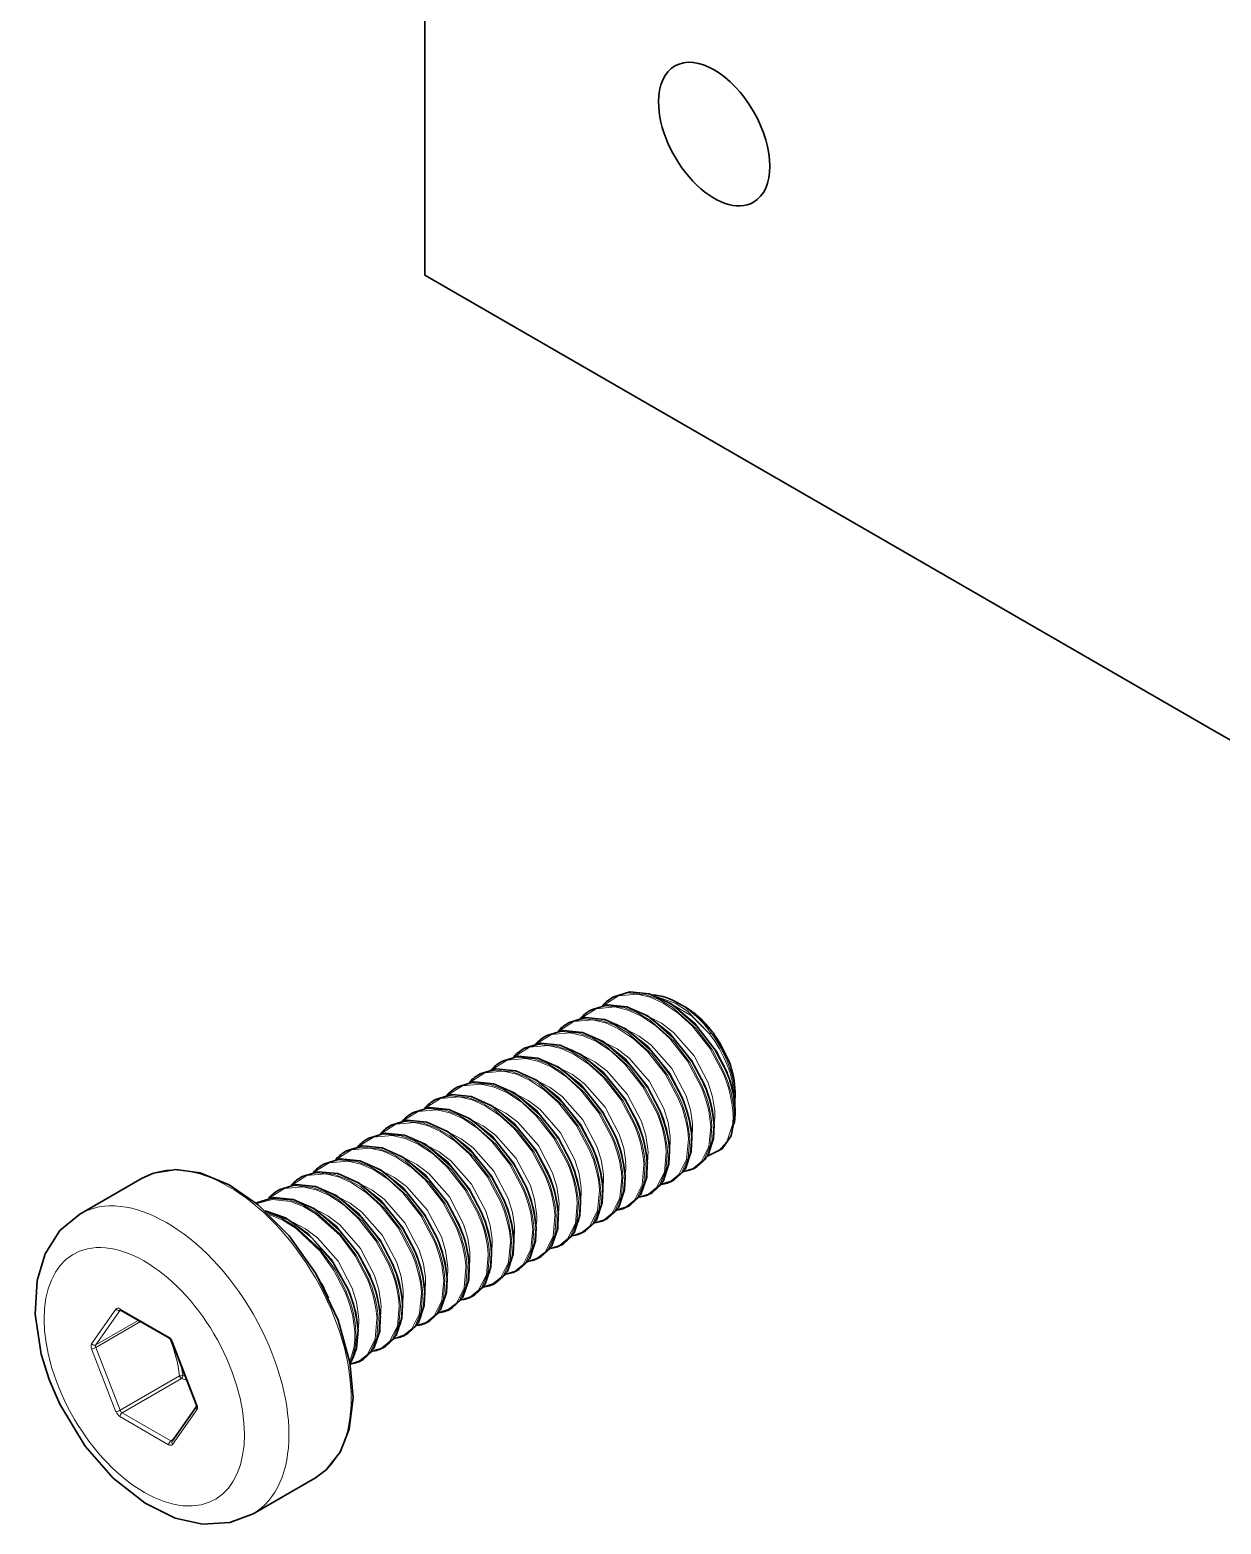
# Model space of a CAD drawing. Extents: x 155 to 1176, y 87 to 946.
# Drawn here: x 711.28 to 730.21, y 825.84 to 849.59 of the extents above; entities that cross this region are included whole.
import ezdxf

# ---------------------------------------------------------------- set-up
doc = ezdxf.new("R2010")
doc.units = 0

msp = doc.modelspace()

# ---------------------------------------------------------------- linework, layer by layer
at = {"color": 7, "lineweight": 35, "ltscale": 0.244949}
msp.add_line((717.561, 855.488), (717.561, 845.69), dxfattribs=at)
at = {"color": 7, "lineweight": 35, "ltscale": 0.265361}
msp.add_line((726.753, 840.383), (717.561, 845.69), dxfattribs=at)
at = {"color": 7, "lineweight": 35, "ltscale": 0.097812}
msp.add_line((730.141, 838.427), (726.753, 840.383), dxfattribs=at)
at = {"color": 7, "lineweight": 35, "ltscale": 0.265362}
msp.add_line((739.334, 833.119), (730.141, 838.427), dxfattribs=at)
at = {"color": 7, "lineweight": 35, "ltscale": 0.000803234}
for p, q in [((720.56, 834.218), (720.532, 834.202)), ((720.206, 834.014), (720.178, 833.998)), ((719.499, 833.606), (719.471, 833.59)), ((719.145, 833.402), (719.117, 833.386)), ((718.438, 832.994), (718.41, 832.978)), ((717.378, 832.381), (717.35, 832.365)), ((717.731, 832.585), (717.703, 832.569)), ((716.67, 831.973), (716.643, 831.957)), ((721.883, 831.518), (721.855, 831.502)), ((715.61, 831.361), (715.582, 831.345)), ((721.529, 831.314), (721.501, 831.298)), ((714.903, 830.952), (714.875, 830.936)), ((715.256, 831.157), (715.228, 831.141)), ((721.176, 831.11), (721.148, 831.094)), ((720.115, 830.498), (720.087, 830.482)), ((719.761, 830.294), (719.734, 830.277)), ((719.054, 829.885), (719.026, 829.869)), ((718.701, 829.681), (718.673, 829.665)), ((717.64, 829.069), (717.612, 829.053)), ((717.287, 828.865), (717.259, 828.849)), ((716.933, 828.661), (716.905, 828.644))]:
    msp.add_line(p, q, dxfattribs=at)
at = {"color": 7, "lineweight": 35, "ltscale": 0.003361}
msp.add_line((721.712, 834.049), (721.595, 834.116), dxfattribs=at)
at = {"color": 7, "lineweight": 35, "ltscale": 0.000803998}
for p, q in [((719.852, 833.81), (719.825, 833.794)), ((718.085, 832.79), (718.057, 832.773)), ((716.317, 831.769), (716.289, 831.753)), ((715.963, 831.565), (715.936, 831.549)), ((720.469, 830.702), (720.441, 830.686)), ((718.347, 829.477), (718.319, 829.461)), ((716.579, 828.456), (716.552, 828.44))]:
    msp.add_line(p, q, dxfattribs=at)
at = {"color": 7, "lineweight": 13, "ltscale": 0.000698288}
msp.add_line((722.083, 833.631), (722.107, 833.647), dxfattribs=at)
at = {"color": 7, "lineweight": 35, "ltscale": 0.000801913}
for p, q in [((718.792, 833.198), (718.764, 833.182)), ((717.024, 832.177), (716.996, 832.161)), ((720.822, 830.906), (720.794, 830.89)), ((717.994, 829.273), (717.966, 829.257))]:
    msp.add_line(p, q, dxfattribs=at)
at = {"color": 7, "lineweight": 35, "ltscale": 5.84832e-05}
msp.add_line((722.424, 832.84), (722.424, 832.838), dxfattribs=at)
at = {"color": 7, "lineweight": 35, "ltscale": 0.003687}
msp.add_line((722.424, 832.838), (722.457, 832.694), dxfattribs=at)
at = {"color": 7, "lineweight": 35, "ltscale": 0.001976}
msp.add_line((722.489, 832.703), (722.489, 832.624), dxfattribs=at)
at = {"color": 7, "lineweight": 35, "ltscale": 0.001472}
msp.add_line((722.489, 832.434), (722.489, 832.376), dxfattribs=at)
at = {"color": 7, "lineweight": 35, "ltscale": 0.028577}
msp.add_line((713.07, 831.338), (712.08, 830.766), dxfattribs=at)
at = {"color": 7, "lineweight": 35, "ltscale": 0.000802473}
msp.add_line((719.408, 830.089), (719.38, 830.073), dxfattribs=at)
at = {"color": 7, "lineweight": 13, "ltscale": 0.016861}
msp.add_line((712.652, 829.256), (712.265, 828.704), dxfattribs=at)
at = {"color": 7, "lineweight": 13, "ltscale": 0.01686}
for p, q in [((712.718, 829.239), (712.331, 828.687)), ((713.551, 827.105), (713.938, 827.656))]:
    msp.add_line(p, q, dxfattribs=at)
at = {"color": 7, "lineweight": 13, "ltscale": 0.01948}
msp.add_line((713.005, 829.076), (712.331, 828.687), dxfattribs=at)
at = {"color": 7, "lineweight": 13, "ltscale": 0.0205}
msp.add_line((713.041, 829.056), (712.331, 828.646), dxfattribs=at)
at = {"color": 7, "lineweight": 13, "ltscale": 0.022393}
msp.add_line((713.489, 828.814), (712.714, 829.262), dxfattribs=at)
at = {"color": 7, "lineweight": 35, "ltscale": 0.000190741}
msp.add_line((712.724, 829.239), (712.717, 829.242), dxfattribs=at)
at = {"color": 7, "lineweight": 35, "ltscale": 0.022391}
msp.add_line((713.5, 828.791), (712.724, 829.239), dxfattribs=at)
at = {"color": 7, "lineweight": 13, "ltscale": 0.026805}
msp.add_line((712.265, 828.623), (712.652, 827.623), dxfattribs=at)
at = {"color": 7, "lineweight": 13, "ltscale": 0.026806}
msp.add_line((712.331, 828.646), (712.718, 827.646), dxfattribs=at)
at = {"color": 7, "lineweight": 35, "ltscale": 0.026805}
msp.add_line((713.927, 827.74), (713.539, 828.74), dxfattribs=at)
at = {"color": 7, "lineweight": 13, "ltscale": 0.026804}
msp.add_line((713.938, 827.738), (713.551, 828.738), dxfattribs=at)
at = {"color": 7, "lineweight": 13, "ltscale": 0.004038}
msp.add_line((713.687, 828.359), (713.716, 828.2), dxfattribs=at)
at = {"color": 7, "lineweight": 13, "ltscale": 0.027278}
msp.add_line((713.663, 828.192), (712.718, 827.646), dxfattribs=at)
at = {"color": 7, "lineweight": 13, "ltscale": 0.027277}
msp.add_line((713.694, 828.154), (712.749, 827.608), dxfattribs=at)
at = {"color": 7, "lineweight": 13, "ltscale": 0.002203}
msp.add_line((713.694, 828.154), (713.778, 828.126), dxfattribs=at)
at = {"color": 7, "lineweight": 13, "ltscale": 0.001008}
msp.add_line((713.716, 828.2), (713.754, 828.187), dxfattribs=at)
at = {"color": 7, "lineweight": 35, "ltscale": 0.01686}
msp.add_line((713.545, 827.154), (713.933, 827.706), dxfattribs=at)
at = {"color": 7, "lineweight": 13, "ltscale": 0.022392}
for p, q in [((712.714, 827.547), (713.489, 827.099)), ((712.749, 827.608), (713.525, 827.16))]:
    msp.add_line(p, q, dxfattribs=at)
at = {"color": 7, "lineweight": 13, "ltscale": 0.001212}
msp.add_line((713.567, 827.185), (713.525, 827.16), dxfattribs=at)
at = {"color": 7, "lineweight": 35, "ltscale": 0.028578}
msp.add_line((715.82, 826.575), (714.83, 826.003), dxfattribs=at)
at = {"color": 7, "lineweight": 13}
for points in [[(720.532, 834.202), (720.785, 834.281), (721.072, 834.253), (721.283, 834.175), (721.49, 834.055), (721.871, 833.717), (722.123, 833.382), (722.317, 833.013)], [(720.56, 834.218), (720.813, 834.297), (721.1, 834.269), (721.31, 834.191), (721.518, 834.071), (721.899, 833.733), (722.151, 833.398), (722.345, 833.029)], [(720.041, 833.88), (720.281, 834.031), (720.578, 834.058), (720.784, 834.01), (720.992, 833.917), (721.23, 833.758), (721.452, 833.555), (721.732, 833.199), (721.945, 832.801)], [(720.178, 833.998), (720.431, 834.076), (720.719, 834.049), (720.929, 833.971), (721.136, 833.851), (721.518, 833.513), (721.77, 833.178), (721.963, 832.809)], [(720.206, 834.014), (720.459, 834.093), (720.746, 834.065), (720.957, 833.987), (721.164, 833.867), (721.545, 833.529), (721.798, 833.194), (721.991, 832.825)], [(720.394, 834.084), (720.635, 834.236), (720.932, 834.262), (721.138, 834.214), (721.345, 834.121), (721.584, 833.962), (721.805, 833.759), (722.086, 833.404), (722.299, 833.005)], [(722.083, 833.631), (721.735, 833.99), (721.538, 834.12), (721.252, 834.222)], [(722.083, 833.631), (721.798, 833.915), (721.472, 834.108)], [(719.687, 833.676), (719.927, 833.827), (720.225, 833.854), (720.431, 833.806), (720.638, 833.713), (720.877, 833.553), (721.098, 833.351), (721.379, 832.995), (721.592, 832.597)], [(719.825, 833.794), (720.078, 833.872), (720.365, 833.845), (720.576, 833.767), (720.783, 833.647), (721.164, 833.308), (721.416, 832.974), (721.61, 832.605)], [(719.852, 833.81), (720.106, 833.888), (720.393, 833.861), (720.603, 833.783), (720.811, 833.663), (721.192, 833.325), (721.444, 832.99), (721.638, 832.621)], [(722.165, 832.409), (722.133, 832.629), (722.064, 832.853), (721.838, 833.283), (721.511, 833.655), (721.32, 833.799), (721.119, 833.904)], [(719.334, 833.472), (719.574, 833.623), (719.871, 833.649), (720.077, 833.602), (720.285, 833.509), (720.523, 833.349), (720.745, 833.146), (721.025, 832.791), (721.238, 832.393)], [(719.471, 833.59), (719.724, 833.668), (720.011, 833.641), (720.222, 833.563), (720.429, 833.443), (720.81, 833.104), (721.063, 832.77), (721.256, 832.401)], [(719.499, 833.606), (719.752, 833.684), (720.039, 833.657), (720.25, 833.579), (720.457, 833.459), (720.838, 833.12), (721.09, 832.786), (721.284, 832.417)], [(721.811, 832.205), (721.779, 832.424), (721.711, 832.648), (721.484, 833.079), (721.157, 833.451), (720.967, 833.595), (720.765, 833.7)], [(718.98, 833.268), (719.22, 833.419), (719.518, 833.445), (719.724, 833.398), (719.931, 833.305), (720.17, 833.145), (720.391, 832.942), (720.672, 832.587), (720.885, 832.189)], [(719.117, 833.386), (719.371, 833.464), (719.658, 833.437), (719.868, 833.359), (720.076, 833.239), (720.457, 832.9), (720.709, 832.566), (720.903, 832.197)], [(719.145, 833.402), (719.398, 833.48), (719.686, 833.453), (719.896, 833.375), (720.104, 833.255), (720.485, 832.916), (720.737, 832.582), (720.931, 832.213)], [(721.458, 832.001), (721.426, 832.22), (721.357, 832.444), (721.131, 832.875), (720.804, 833.247), (720.613, 833.391), (720.412, 833.496)], [(718.627, 833.064), (718.867, 833.215), (719.164, 833.241), (719.37, 833.193), (719.578, 833.101), (719.816, 832.941), (720.038, 832.738), (720.318, 832.383), (720.531, 831.984)], [(718.764, 833.182), (719.017, 833.26), (719.304, 833.233), (719.515, 833.155), (719.722, 833.035), (720.103, 832.696), (720.356, 832.362), (720.549, 831.993)], [(718.792, 833.198), (719.045, 833.276), (719.332, 833.249), (719.543, 833.171), (719.75, 833.051), (720.131, 832.712), (720.383, 832.378), (720.577, 832.009)], [(720.751, 831.593), (720.719, 831.812), (720.65, 832.036), (720.424, 832.466), (720.097, 832.838), (719.906, 832.983), (719.705, 833.088)], [(721.104, 831.797), (721.072, 832.016), (721.004, 832.24), (720.777, 832.671), (720.45, 833.043), (720.26, 833.187), (720.058, 833.292)], [(718.057, 832.773), (718.31, 832.852), (718.597, 832.824), (718.808, 832.746), (719.015, 832.626), (719.396, 832.288), (719.648, 831.953), (719.842, 831.584)], [(718.085, 832.79), (718.338, 832.868), (718.625, 832.84), (718.836, 832.762), (719.043, 832.642), (719.424, 832.304), (719.676, 831.969), (719.87, 831.601)], [(718.273, 832.859), (718.513, 833.011), (718.81, 833.037), (719.016, 832.989), (719.224, 832.897), (719.463, 832.737), (719.684, 832.534), (719.965, 832.179), (720.178, 831.78)], [(718.41, 832.978), (718.664, 833.056), (718.951, 833.028), (719.161, 832.95), (719.369, 832.83), (719.75, 832.492), (720.002, 832.158), (720.196, 831.789)], [(718.438, 832.994), (718.691, 833.072), (718.979, 833.045), (719.189, 832.966), (719.396, 832.846), (719.778, 832.508), (720.03, 832.174), (720.224, 831.805)], [(720.397, 831.389), (720.365, 831.608), (720.297, 831.832), (720.07, 832.262), (719.743, 832.634), (719.553, 832.779), (719.351, 832.884)], [(717.566, 832.451), (717.806, 832.603), (718.103, 832.629), (718.309, 832.581), (718.517, 832.488), (718.755, 832.329), (718.977, 832.126), (719.258, 831.771), (719.47, 831.372)], [(717.703, 832.569), (717.956, 832.648), (718.244, 832.62), (718.454, 832.542), (718.661, 832.422), (719.043, 832.084), (719.295, 831.749), (719.489, 831.38)], [(717.731, 832.585), (717.984, 832.664), (718.271, 832.636), (718.482, 832.558), (718.689, 832.438), (719.071, 832.1), (719.323, 831.765), (719.516, 831.396)], [(717.919, 832.655), (718.16, 832.807), (718.457, 832.833), (718.663, 832.785), (718.871, 832.692), (719.109, 832.533), (719.33, 832.33), (719.611, 831.975), (719.824, 831.576)], [(720.044, 831.185), (720.011, 831.404), (719.943, 831.628), (719.717, 832.058), (719.39, 832.43), (719.199, 832.574), (718.998, 832.68)], [(717.212, 832.247), (717.453, 832.398), (717.75, 832.425), (717.956, 832.377), (718.163, 832.284), (718.402, 832.125), (718.623, 831.922), (718.904, 831.566), (719.117, 831.168)], [(717.35, 832.365), (717.603, 832.443), (717.89, 832.416), (718.101, 832.338), (718.308, 832.218), (718.689, 831.88), (718.941, 831.545), (719.135, 831.176)], [(717.378, 832.381), (717.631, 832.46), (717.918, 832.432), (718.128, 832.354), (718.336, 832.234), (718.717, 831.896), (718.969, 831.561), (719.163, 831.192)], [(719.69, 830.981), (719.658, 831.2), (719.589, 831.424), (719.363, 831.854), (719.036, 832.226), (718.845, 832.37), (718.644, 832.475)], [(716.859, 832.043), (717.099, 832.194), (717.396, 832.221), (717.602, 832.173), (717.81, 832.08), (718.048, 831.92), (718.27, 831.718), (718.55, 831.362), (718.763, 830.964)], [(716.996, 832.161), (717.249, 832.239), (717.536, 832.212), (717.747, 832.134), (717.954, 832.014), (718.336, 831.675), (718.588, 831.341), (718.781, 830.972)], [(717.024, 832.177), (717.277, 832.255), (717.564, 832.228), (717.775, 832.15), (717.982, 832.03), (718.363, 831.692), (718.616, 831.357), (718.809, 830.988)], [(719.336, 830.776), (719.304, 830.996), (719.236, 831.22), (719.009, 831.65), (718.683, 832.022), (718.492, 832.166), (718.29, 832.271)], [(722.102, 832.16), (722.073, 831.841), (721.95, 831.597), (721.827, 831.498), (721.676, 831.449)], [(722.121, 832.164), (722.098, 831.866), (721.995, 831.629), (721.855, 831.502)], [(722.149, 832.179), (722.125, 831.882), (722.022, 831.645), (721.883, 831.518)], [(722.054, 831.691), (722.226, 831.768), (722.357, 831.913), (722.453, 832.201)], [(716.505, 831.839), (716.745, 831.99), (717.043, 832.016), (717.249, 831.969), (717.456, 831.876), (717.695, 831.716), (717.916, 831.513), (718.197, 831.158), (718.41, 830.76)], [(716.643, 831.957), (716.896, 832.035), (717.183, 832.008), (717.393, 831.93), (717.601, 831.81), (717.982, 831.471), (718.234, 831.137), (718.428, 830.768)], [(716.67, 831.973), (716.924, 832.051), (717.211, 832.024), (717.421, 831.946), (717.629, 831.826), (718.01, 831.487), (718.262, 831.153), (718.456, 830.784)], [(718.983, 830.572), (718.951, 830.792), (718.882, 831.015), (718.656, 831.446), (718.329, 831.818), (718.138, 831.962), (717.937, 832.067)], [(721.749, 831.956), (721.719, 831.637), (721.596, 831.393), (721.474, 831.294), (721.322, 831.245)], [(721.768, 831.96), (721.744, 831.662), (721.641, 831.425), (721.501, 831.298)], [(721.796, 831.975), (721.772, 831.677), (721.669, 831.441), (721.529, 831.314)], [(716.152, 831.635), (716.392, 831.786), (716.689, 831.812), (716.895, 831.765), (717.103, 831.672), (717.341, 831.512), (717.563, 831.309), (717.843, 830.954), (718.056, 830.556)], [(716.289, 831.753), (716.542, 831.831), (716.829, 831.804), (717.04, 831.726), (717.247, 831.606), (717.628, 831.267), (717.881, 830.933), (718.074, 830.564)], [(716.317, 831.769), (716.57, 831.847), (716.857, 831.82), (717.068, 831.742), (717.275, 831.622), (717.656, 831.283), (717.909, 830.949), (718.102, 830.58)], [(718.276, 830.164), (718.244, 830.383), (718.175, 830.607), (717.949, 831.038), (717.622, 831.41), (717.431, 831.554), (717.23, 831.659)], [(718.629, 830.368), (718.597, 830.587), (718.529, 830.811), (718.302, 831.242), (717.975, 831.614), (717.785, 831.758), (717.583, 831.863)], [(721.395, 831.752), (721.366, 831.433), (721.243, 831.189), (721.12, 831.09), (720.969, 831.041)], [(721.414, 831.756), (721.391, 831.458), (721.287, 831.221), (721.148, 831.094)], [(721.442, 831.77), (721.418, 831.473), (721.315, 831.237), (721.176, 831.11)], [(715.582, 831.345), (715.835, 831.423), (716.122, 831.396), (716.333, 831.317), (716.54, 831.197), (716.921, 830.859), (717.174, 830.525), (717.367, 830.156)], [(715.61, 831.361), (715.863, 831.439), (716.15, 831.412), (716.361, 831.333), (716.568, 831.214), (716.949, 830.875), (717.201, 830.541), (717.395, 830.172)], [(715.798, 831.431), (716.038, 831.582), (716.336, 831.608), (716.542, 831.56), (716.749, 831.468), (716.988, 831.308), (717.209, 831.105), (717.49, 830.75), (717.703, 830.352)], [(715.936, 831.549), (716.189, 831.627), (716.476, 831.6), (716.686, 831.521), (716.894, 831.402), (717.275, 831.063), (717.527, 830.729), (717.721, 830.36)], [(715.963, 831.565), (716.216, 831.643), (716.504, 831.616), (716.714, 831.538), (716.922, 831.418), (717.303, 831.079), (717.555, 830.745), (717.749, 830.376)], [(717.922, 829.96), (717.89, 830.179), (717.822, 830.403), (717.595, 830.833), (717.268, 831.205), (717.078, 831.35), (716.876, 831.455)], [(721.041, 831.548), (721.012, 831.229), (720.889, 830.985), (720.766, 830.885), (720.615, 830.837)], [(721.061, 831.552), (721.037, 831.254), (720.934, 831.017), (720.794, 830.89)], [(721.089, 831.566), (721.065, 831.269), (720.961, 831.033), (720.822, 830.906)], [(715.091, 831.022), (715.331, 831.174), (715.628, 831.2), (715.835, 831.152), (716.042, 831.059), (716.281, 830.9), (716.502, 830.697), (716.783, 830.342), (716.996, 829.943)], [(715.228, 831.141), (715.482, 831.219), (715.769, 831.191), (715.979, 831.113), (716.187, 830.993), (716.568, 830.655), (716.82, 830.32), (717.014, 829.952)], [(715.256, 831.157), (715.509, 831.235), (715.797, 831.207), (716.007, 831.129), (716.214, 831.009), (716.596, 830.671), (716.848, 830.337), (717.042, 829.968)], [(715.445, 831.227), (715.685, 831.378), (715.982, 831.404), (716.188, 831.356), (716.396, 831.264), (716.634, 831.104), (716.856, 830.901), (717.136, 830.546), (717.349, 830.147)], [(717.569, 829.756), (717.536, 829.975), (717.468, 830.199), (717.242, 830.629), (716.915, 831.001), (716.724, 831.146), (716.523, 831.251)], [(720.688, 831.344), (720.659, 831.025), (720.536, 830.781), (720.413, 830.681), (720.262, 830.633)], [(720.707, 831.348), (720.684, 831.05), (720.58, 830.813), (720.441, 830.686)], [(720.735, 831.362), (720.711, 831.065), (720.608, 830.829), (720.469, 830.702)], [(714.88, 830.939), (715.134, 831.015), (715.42, 830.986), (715.63, 830.907), (715.837, 830.787), (716.216, 830.449), (716.467, 830.115), (716.66, 829.747)], [(714.889, 830.932), (715.141, 831), (715.424, 830.966), (715.631, 830.885), (715.834, 830.765), (716.207, 830.43), (716.453, 830.101), (716.642, 829.739)], [(714.903, 830.952), (715.156, 831.031), (715.443, 831.003), (715.654, 830.925), (715.861, 830.805), (716.242, 830.467), (716.494, 830.132), (716.688, 829.763)], [(717.215, 829.552), (717.183, 829.771), (717.115, 829.995), (716.888, 830.425), (716.561, 830.797), (716.371, 830.941), (716.169, 831.047)], [(720.028, 830.954), (720.004, 830.657), (719.901, 830.42), (719.761, 830.294)], [(720.334, 831.14), (720.305, 830.821), (720.182, 830.576), (720.059, 830.477), (719.908, 830.428)], [(720.354, 831.143), (720.33, 830.846), (720.227, 830.609), (720.087, 830.482)], [(720.382, 831.158), (720.358, 830.861), (720.254, 830.625), (720.115, 830.498)], [(715.027, 830.813), (715.407, 830.664), (715.766, 830.389), (716.091, 830.003), (716.334, 829.559)], [(715.059, 830.784), (715.281, 830.701), (715.5, 830.571), (715.897, 830.205), (716.128, 829.889), (716.307, 829.543)], [(715.088, 830.757), (715.303, 830.668), (715.514, 830.537), (715.896, 830.176), (716.116, 829.869), (716.288, 829.535)], [(716.862, 829.348), (716.829, 829.567), (716.761, 829.791), (716.535, 830.221), (716.208, 830.593), (716.017, 830.737), (715.816, 830.842)], [(719.627, 830.731), (719.598, 830.413), (719.475, 830.168), (719.352, 830.069), (719.201, 830.02)], [(719.646, 830.735), (719.623, 830.438), (719.52, 830.201), (719.38, 830.073)], [(719.674, 830.75), (719.651, 830.453), (719.547, 830.216), (719.408, 830.089)], [(719.981, 830.936), (719.952, 830.617), (719.829, 830.372), (719.706, 830.273), (719.554, 830.224)], [(720, 830.939), (719.977, 830.642), (719.873, 830.405), (719.734, 830.277)], [(716.508, 829.143), (716.476, 829.363), (716.407, 829.587), (716.181, 830.017), (715.854, 830.389), (715.663, 830.533), (715.462, 830.638)], [(719.274, 830.527), (719.244, 830.208), (719.122, 829.964), (718.999, 829.865), (718.847, 829.816)], [(719.293, 830.531), (719.269, 830.233), (719.166, 829.996), (719.026, 829.869)], [(719.321, 830.546), (719.297, 830.249), (719.194, 830.012), (719.054, 829.885)], [(718.92, 830.323), (718.891, 830.004), (718.768, 829.76), (718.645, 829.661), (718.494, 829.612)], [(718.939, 830.327), (718.916, 830.029), (718.812, 829.792), (718.673, 829.665)], [(718.967, 830.342), (718.944, 830.044), (718.84, 829.808), (718.701, 829.681)], [(718.567, 830.119), (718.537, 829.8), (718.414, 829.556), (718.292, 829.457), (718.14, 829.408)], [(718.586, 830.123), (718.562, 829.825), (718.459, 829.588), (718.319, 829.461)], [(718.614, 830.137), (718.59, 829.84), (718.487, 829.604), (718.347, 829.477)], [(718.213, 829.915), (718.184, 829.596), (718.061, 829.352), (717.938, 829.253), (717.787, 829.204)], [(718.232, 829.919), (718.209, 829.621), (718.105, 829.384), (717.966, 829.257)], [(718.26, 829.933), (718.236, 829.636), (718.133, 829.4), (717.994, 829.273)], [(717.553, 829.525), (717.529, 829.228), (717.426, 828.992), (717.287, 828.865)], [(717.859, 829.711), (717.83, 829.392), (717.707, 829.148), (717.584, 829.048), (717.433, 829)], [(717.879, 829.715), (717.855, 829.417), (717.752, 829.18), (717.612, 829.053)], [(717.907, 829.729), (717.883, 829.432), (717.779, 829.196), (717.64, 829.069)], [(717.152, 829.303), (717.123, 828.984), (717, 828.739), (716.877, 828.64), (716.726, 828.591)], [(717.172, 829.306), (717.148, 829.009), (717.045, 828.772), (716.905, 828.644)], [(717.2, 829.321), (717.176, 829.024), (717.072, 828.787), (716.933, 828.661)], [(717.506, 829.507), (717.477, 829.188), (717.354, 828.943), (717.231, 828.844), (717.08, 828.795)], [(717.525, 829.51), (717.502, 829.213), (717.398, 828.976), (717.259, 828.849)], [(716.799, 829.099), (716.77, 828.78), (716.647, 828.535), (716.524, 828.436), (716.373, 828.387)], [(716.818, 829.102), (716.795, 828.805), (716.691, 828.568), (716.552, 828.44)], [(716.846, 829.117), (716.822, 828.82), (716.719, 828.583), (716.579, 828.456)]]:
    msp.add_lwpolyline(points, dxfattribs=at)
at = {"color": 7, "lineweight": 35}
for points in [[(720.56, 834.218), (720.816, 834.298), (721.124, 834.267), (721.472, 834.109), (721.844, 833.803), (722.188, 833.355), (722.351, 833.037)], [(720.206, 834.014), (720.463, 834.094), (720.771, 834.062), (721.099, 833.916), (721.455, 833.635), (721.799, 833.208), (721.997, 832.832)], [(722.394, 833.191), (722.148, 833.644), (721.855, 833.951), (721.712, 834.049)], [(719.852, 833.81), (720.109, 833.89), (720.418, 833.858), (720.746, 833.712), (721.102, 833.431), (721.445, 833.004), (721.644, 832.628)], [(719.499, 833.606), (719.756, 833.686), (720.064, 833.654), (720.392, 833.508), (720.748, 833.227), (721.091, 832.8), (721.29, 832.424)], [(719.145, 833.402), (719.402, 833.482), (719.711, 833.45), (720.039, 833.304), (720.395, 833.023), (720.738, 832.596), (720.937, 832.22)], [(718.792, 833.198), (719.049, 833.278), (719.357, 833.246), (719.685, 833.1), (720.041, 832.818), (720.384, 832.392), (720.583, 832.016)], [(718.085, 832.79), (718.342, 832.869), (718.65, 832.837), (718.978, 832.692), (719.334, 832.41), (719.677, 831.984), (719.876, 831.608)], [(718.438, 832.994), (718.695, 833.073), (719.004, 833.042), (719.332, 832.896), (719.688, 832.614), (720.031, 832.188), (720.229, 831.812)], [(717.731, 832.585), (717.988, 832.665), (718.297, 832.633), (718.624, 832.487), (718.98, 832.206), (719.324, 831.78), (719.522, 831.404)], [(717.378, 832.381), (717.634, 832.461), (717.943, 832.429), (718.271, 832.283), (718.627, 832.002), (718.97, 831.576), (719.169, 831.199)], [(717.024, 832.177), (717.281, 832.257), (717.589, 832.225), (717.917, 832.079), (718.273, 831.798), (718.617, 831.371), (718.815, 830.995)], [(721.883, 831.518), (722.054, 831.691), (722.146, 831.967), (722.155, 832.187)], [(722.05, 831.684), (722.286, 831.801), (722.426, 832.011), (722.488, 832.337)], [(716.67, 831.973), (716.927, 832.053), (717.236, 832.021), (717.564, 831.875), (717.92, 831.594), (718.263, 831.167), (718.462, 830.791)], [(721.529, 831.314), (721.701, 831.487), (721.792, 831.763), (721.802, 831.983)], [(716.317, 831.769), (716.574, 831.849), (716.882, 831.817), (717.21, 831.671), (717.566, 831.39), (717.909, 830.963), (718.108, 830.587)], [(721.176, 831.11), (721.347, 831.283), (721.439, 831.559), (721.448, 831.779)], [(716.183, 829.079), (715.827, 829.822), (715.404, 830.42), (714.913, 830.913), (714.452, 831.231), (713.987, 831.422), (713.603, 831.475), (713.248, 831.418), (713.07, 831.338)], [(715.61, 831.361), (715.867, 831.44), (716.175, 831.409), (716.503, 831.263), (716.859, 830.981), (717.202, 830.555), (717.401, 830.179)], [(715.963, 831.565), (716.22, 831.645), (716.529, 831.613), (716.857, 831.467), (717.213, 831.185), (717.556, 830.759), (717.755, 830.383)], [(720.822, 830.906), (720.993, 831.079), (721.085, 831.355), (721.094, 831.575)], [(715.256, 831.157), (715.513, 831.236), (715.822, 831.204), (716.15, 831.059), (716.505, 830.777), (716.849, 830.351), (717.047, 829.975)], [(720.469, 830.702), (720.64, 830.875), (720.732, 831.15), (720.741, 831.371)], [(714.903, 830.952), (715.16, 831.032), (715.468, 831), (715.796, 830.854), (716.152, 830.573), (716.495, 830.147), (716.694, 829.771)], [(719.761, 830.294), (719.933, 830.466), (720.025, 830.742), (720.034, 830.963)], [(720.115, 830.498), (720.286, 830.671), (720.378, 830.946), (720.387, 831.167)], [(712.08, 830.766), (711.76, 830.503), (711.525, 830.133), (711.398, 829.709), (711.367, 829.175), (711.465, 828.537), (711.59, 828.136)], [(715.023, 830.817), (715.344, 830.705), (715.708, 830.453), (716.071, 830.047), (716.34, 829.566)], [(719.408, 830.089), (719.579, 830.262), (719.671, 830.538), (719.68, 830.759)], [(719.054, 829.885), (719.226, 830.058), (719.317, 830.334), (719.327, 830.554)], [(718.701, 829.681), (718.872, 829.854), (718.964, 830.13), (718.973, 830.35)], [(718.347, 829.477), (718.519, 829.65), (718.61, 829.926), (718.62, 830.146)], [(717.994, 829.273), (718.165, 829.446), (718.257, 829.722), (718.266, 829.942)], [(717.287, 828.865), (717.458, 829.038), (717.55, 829.313), (717.559, 829.534)], [(717.64, 829.069), (717.811, 829.242), (717.903, 829.517), (717.912, 829.738)], [(716.933, 828.661), (717.104, 828.833), (717.196, 829.109), (717.205, 829.33)], [(716.183, 829.079), (716.369, 828.406), (716.419, 827.847), (716.357, 827.346), (716.214, 826.983), (715.991, 826.7), (715.82, 826.575)], [(716.579, 828.456), (716.751, 828.629), (716.843, 828.905), (716.852, 829.126)], [(716.373, 828.387), (716.476, 828.631), (716.498, 828.921)], [(714.83, 826.003), (714.463, 825.862), (714.027, 825.837), (713.594, 825.934), (713.115, 826.169), (712.609, 826.568), (712.164, 827.077), (711.76, 827.742), (711.59, 828.136)]]:
    msp.add_lwpolyline(points, dxfattribs=at)
for centre, radius, start, end in [((720.837, 833.677), 0.608, 120.1242, 138.1502), ((721.104, 833.317), 0.937, 58.3778, 85.5549), ((720.13, 833.268), 0.608, 120.1242, 138.1502), ((720.483, 833.472), 0.608, 120.1242, 138.1502), ((719.776, 833.064), 0.608, 120.1242, 138.1502), ((719.423, 832.86), 0.608, 120.1242, 138.1502), ((719.069, 832.656), 0.608, 120.1242, 138.1502), ((721.067, 832.676), 1.422, 1.0836, 21.2134), ((718.715, 832.452), 0.608, 120.1242, 138.1502), ((720.255, 832.147), 2.277, 17.6931, 22.9973), ((718.362, 832.248), 0.608, 120.1242, 138.1502), ((719.888, 831.852), 1.919, 3.9265, 23.8541), ((720.242, 832.056), 1.919, 3.9265, 23.8541), ((721.039, 832.406), 1.45, 1.1112, 17.3503), ((721.481, 832.622), 1.007, 354.7533, 0.0994), ((717.655, 831.839), 0.608, 120.1242, 138.1502), ((718.008, 832.044), 0.608, 120.1242, 138.1502), ((719.534, 831.648), 1.919, 3.9265, 23.8541), ((717.301, 831.635), 0.608, 120.1242, 138.1502), ((719.181, 831.444), 1.919, 3.9265, 23.8541), ((722.46, 832.226), 0.026, 254.5699, 298.5427), ((721.937, 832.333), 0.551, 346.3355, 0.9516), ((716.948, 831.431), 0.608, 120.1242, 138.1502), ((718.827, 831.24), 1.919, 3.9265, 23.8541), ((716.594, 831.227), 0.608, 120.1242, 138.1502), ((718.474, 831.036), 1.919, 3.9265, 23.8541), ((716.241, 831.023), 0.608, 120.1242, 138.1502), ((718.12, 830.831), 1.919, 3.9265, 23.8541), ((721.625, 831.906), 0.464, 275.8032, 299.695), ((715.887, 830.819), 0.608, 120.1242, 138.1502), ((717.413, 830.423), 1.919, 3.9265, 23.8541), ((717.767, 830.627), 1.919, 3.9265, 23.8541), ((721.271, 831.701), 0.464, 275.8032, 299.695), ((715.534, 830.615), 0.608, 120.1242, 138.1502), ((717.06, 830.219), 1.919, 3.9265, 23.8541), ((720.918, 831.497), 0.464, 275.8032, 299.695), ((716.706, 830.015), 1.919, 3.9265, 23.8541), ((720.564, 831.293), 0.464, 275.8032, 299.695), ((716.352, 829.811), 1.919, 3.9265, 23.8541), ((719.857, 830.885), 0.464, 275.8032, 299.695), ((720.211, 831.089), 0.464, 275.8032, 299.695), ((715.999, 829.607), 1.919, 3.9265, 23.8541), ((719.504, 830.681), 0.464, 275.8032, 299.695), ((715.645, 829.402), 1.919, 3.9265, 23.8541), ((719.15, 830.477), 0.464, 275.8032, 299.695), ((714.938, 828.994), 1.919, 3.9265, 23.8541), ((715.292, 829.198), 1.919, 3.9265, 23.8541), ((718.797, 830.273), 0.464, 275.8032, 299.695), ((714.585, 828.79), 1.919, 3.9265, 23.8541), ((718.443, 830.068), 0.464, 275.8032, 299.695), ((718.089, 829.864), 0.464, 275.8032, 299.695), ((717.382, 829.456), 0.464, 275.8032, 299.695), ((717.736, 829.66), 0.464, 275.8032, 299.695), ((717.029, 829.252), 0.464, 275.8032, 299.695), ((713.439, 828.704), 0.106, 19.8785, 55.2989), ((716.675, 829.048), 0.464, 275.8032, 299.695), ((716.322, 828.843), 0.463, 276.3753, 299.7164), ((713.869, 827.713), 0.0644, 352.3851, 24.9944)]:
    msp.add_arc(centre, radius, start, end, dxfattribs=at)
at = {"color": 7, "lineweight": 13}
for centre, radius, start, end in [((720.683, 832.614), 1.758, 35.9575, 58.7206), ((720.434, 832.37), 2.076, 21.5612, 37.4), ((720.45, 832.403), 2.072, 21.0082, 36.9065), ((720.967, 832.56), 1.51, 1.9976, 22.301), ((720.991, 832.59), 1.499, 1.2938, 21.7426), ((720.548, 832.233), 1.913, 3.9557, 23.8139), ((720.554, 832.235), 1.927, 3.9658, 23.8167), ((720.333, 832.172), 2.187, 13.8089, 23.0857), ((719.846, 831.827), 1.927, 3.9658, 23.8167), ((719.876, 831.843), 1.925, 3.9116, 23.8226), ((720.195, 832.028), 1.913, 3.9557, 23.8139), ((720.2, 832.031), 1.927, 3.9604, 23.8135), ((720.229, 832.047), 1.925, 3.9116, 23.8226), ((721.043, 832.407), 1.447, 1.05, 17.3172), ((719.488, 831.62), 1.913, 3.9557, 23.8139), ((719.493, 831.623), 1.927, 3.9658, 23.8167), ((719.522, 831.639), 1.925, 3.9116, 23.8226), ((719.841, 831.824), 1.913, 3.9557, 23.8139), ((721.246, 832.348), 0.921, 350.6561, 3.8033), ((721.25, 832.306), 1.226, 355.1979, 2.904), ((719.134, 831.416), 1.913, 3.9557, 23.8139), ((719.14, 831.419), 1.927, 3.9604, 23.8135), ((719.169, 831.435), 1.925, 3.9116, 23.8226), ((720.892, 832.144), 0.921, 350.6561, 3.8033), ((721.24, 832.303), 1.217, 355.1921, 2.8915), ((718.781, 831.212), 1.913, 3.9557, 23.8139), ((718.786, 831.214), 1.927, 3.9658, 23.8167), ((718.815, 831.231), 1.925, 3.9116, 23.8226), ((720.538, 831.94), 0.921, 350.6561, 3.8033), ((718.427, 831.008), 1.913, 3.9557, 23.8139), ((718.432, 831.01), 1.927, 3.9658, 23.8167), ((718.462, 831.027), 1.925, 3.9116, 23.8226), ((720.185, 831.736), 0.921, 350.6561, 3.8033), ((718.074, 830.804), 1.913, 3.9557, 23.8139), ((718.079, 830.806), 1.927, 3.9658, 23.8167), ((718.108, 830.823), 1.925, 3.9116, 23.8226), ((719.831, 831.532), 0.921, 350.6561, 3.8033), ((717.401, 830.414), 1.925, 3.9116, 23.8226), ((717.72, 830.6), 1.913, 3.9557, 23.8139), ((717.726, 830.603), 1.926, 3.9366, 23.7988), ((717.755, 830.619), 1.925, 3.9116, 23.8226), ((719.124, 831.124), 0.921, 350.6561, 3.8033), ((719.478, 831.328), 0.921, 350.6561, 3.8033), ((717.013, 830.191), 1.913, 3.9557, 23.8139), ((717.018, 830.194), 1.927, 3.9658, 23.8167), ((717.047, 830.21), 1.925, 3.9116, 23.8226), ((717.366, 830.396), 1.913, 3.9557, 23.8139), ((717.372, 830.398), 1.927, 3.9658, 23.8167), ((718.771, 830.919), 0.921, 350.6561, 3.8033), ((716.659, 829.987), 1.913, 3.9557, 23.8139), ((716.665, 829.99), 1.927, 3.9658, 23.8167), ((716.694, 830.006), 1.925, 3.9116, 23.8226), ((718.417, 830.715), 0.921, 350.6561, 3.8033), ((716.306, 829.783), 1.913, 3.9557, 23.8139), ((716.312, 829.787), 1.926, 3.9366, 23.7988), ((716.34, 829.802), 1.925, 3.9116, 23.8226), ((718.064, 830.511), 0.921, 350.6561, 3.8033), ((715.952, 829.579), 1.913, 3.9557, 23.8139), ((715.957, 829.581), 1.927, 3.9658, 23.8167), ((715.987, 829.598), 1.925, 3.9116, 23.8226), ((717.71, 830.307), 0.921, 350.6561, 3.8033), ((715.599, 829.375), 1.913, 3.9557, 23.8139), ((715.604, 829.377), 1.927, 3.9658, 23.8167), ((715.633, 829.394), 1.925, 3.9116, 23.8226), ((717.356, 830.103), 0.921, 350.6561, 3.8033), ((714.121, 828.639), 2.071, 22.5272, 32.5294), ((714.926, 828.986), 1.925, 3.9116, 23.8226), ((715.245, 829.171), 1.913, 3.9557, 23.8139), ((715.25, 829.173), 1.927, 3.9658, 23.8167), ((715.28, 829.19), 1.925, 3.9116, 23.8226), ((716.649, 829.695), 0.921, 350.6561, 3.8033), ((717.003, 829.899), 0.921, 350.6561, 3.8033), ((714.538, 828.762), 1.913, 3.9557, 23.8139), ((714.543, 828.765), 1.927, 3.9658, 23.8167), ((714.573, 828.781), 1.925, 3.9116, 23.8226), ((714.892, 828.967), 1.913, 3.9557, 23.8139), ((714.898, 828.97), 1.926, 3.9366, 23.7988), ((716.296, 829.491), 0.921, 350.6561, 3.8033), ((715.942, 829.286), 0.921, 350.6561, 3.8033), ((715.589, 829.082), 0.921, 350.6561, 3.8033), ((715.532, 828.817), 0.916, 335.4288, 4.839), ((711.343, 827.896), 2.339, 7.2735, 22.4312), ((713.614, 828.219), 0.104, 320.8028, 349.2229)]:
    msp.add_arc(centre, radius, start, end, dxfattribs=at)
at = {"color": 7, "lineweight": 35}
for centre, major_axis, start_param, end_param in [((722.157, 847.935), (-0.625, 1.083), 6.283185, 7.068583), ((722.157, 847.935), (-0.625, 1.083), 3.141593, 6.283185), ((722.157, 847.935), (-0.625, 1.083), 0.785398, 3.141593), ((721.428, 832.988), (-0.75, 1.299), 3.927045, 4.174281), ((721.428, 832.988), (-0.75, 1.299), 3.899932, 3.927045)]:
    msp.add_ellipse(centre, major_axis=major_axis, ratio=0.57735, start_param=start_param, end_param=end_param, dxfattribs=at)
at = {"color": 7, "lineweight": 13}
for centre, major_axis, ratio, start_param, end_param in [((721.712, 833.151), (-0.55, 0.952), 0.57735, 3.927193, 5.497555), ((714.445, 828.956), (-1.375, 2.382), 0.57735, 3.141622, 6.283214), ((713.455, 828.385), (-1.375, 2.382), 0.57735, 3.141622, 6.283214), ((713.102, 828.18), (-1.125, 1.949), 0.57735, 4.426991, 10.710176), ((712.714, 829.18), (-0.05, 0.0866), 0.57735, 5.497787, 6.544985), ((712.688, 829.277), (-0.0409, 0.0287), 0.788675, 1.219917, 2.790713), ((712.749, 829.282), (0.025, 0.0433), 0.57735, 2.356194, 3.141593), ((713.489, 828.732), (-0.05, 0.0866), 0.57735, 4.45059, 5.497787), ((713.525, 828.834), (0.025, 0.0433), 0.57735, 2.356194, 3.141593), ((715.501, 829.431), (0.699, -1.194), 0.557446, 0.307264, 0.817297), ((715.529, 829.447), (0.699, -1.194), 0.557273, 0.253389, 0.815765), ((712.326, 828.628), (-0.05, 0.0866), 0.57735, 0.261799, 1.308997), ((712.3, 828.725), (-0.0409, 0.0287), 0.788675, 1.219917, 2.790713), ((712.3, 828.643), (-0.0466, -0.0181), 0.211325, 0.631914, 2.202711), ((712.361, 828.649), (-0.025, 0.0433), 0.57735, 0.261799, 1.308997), ((713.586, 828.758), (0.0466, 0.0181), 0.211325, 3.141593, 3.773507), ((713.694, 828.195), (-0.0495, -0.0072), 0.042906, 4.250387, 5.373351), ((713.694, 828.195), (-0.025, 0.0433), 0.57735, 1.308997, 2.356194), ((712.688, 827.644), (-0.0466, -0.0181), 0.211325, 0.631914, 2.202711), ((712.714, 827.629), (-0.05, 0.0866), 0.57735, 1.308997, 2.356194), ((712.749, 827.649), (-0.025, 0.0433), 0.57735, 1.308997, 2.356194), ((713.974, 827.677), (0.0409, -0.0287), 0.788675, 3.141471, 4.36151), ((713.974, 827.758), (0.0466, 0.0181), 0.211325, 3.141593, 3.773507), ((713.877, 827.733), (-0.05, 0.0866), 0.57735, 3.403392, 4.45059), ((712.749, 827.567), (-0.025, -0.0433), 0.57735, 3.926991, 5.497787), ((713.525, 827.12), (-0.025, -0.0433), 0.57735, 3.926991, 5.497787), ((713.525, 827.201), (-0.025, 0.0433), 0.57735, 2.356194, 3.04319), ((713.586, 827.125), (0.0409, -0.0287), 0.788675, 3.141471, 4.36151), ((713.489, 827.181), (-0.05, 0.0866), 0.57735, 2.356194, 3.403392)]:
    msp.add_ellipse(centre, major_axis=major_axis, ratio=ratio, start_param=start_param, end_param=end_param, dxfattribs=at)

doc.saveas('drawing.dxf')
